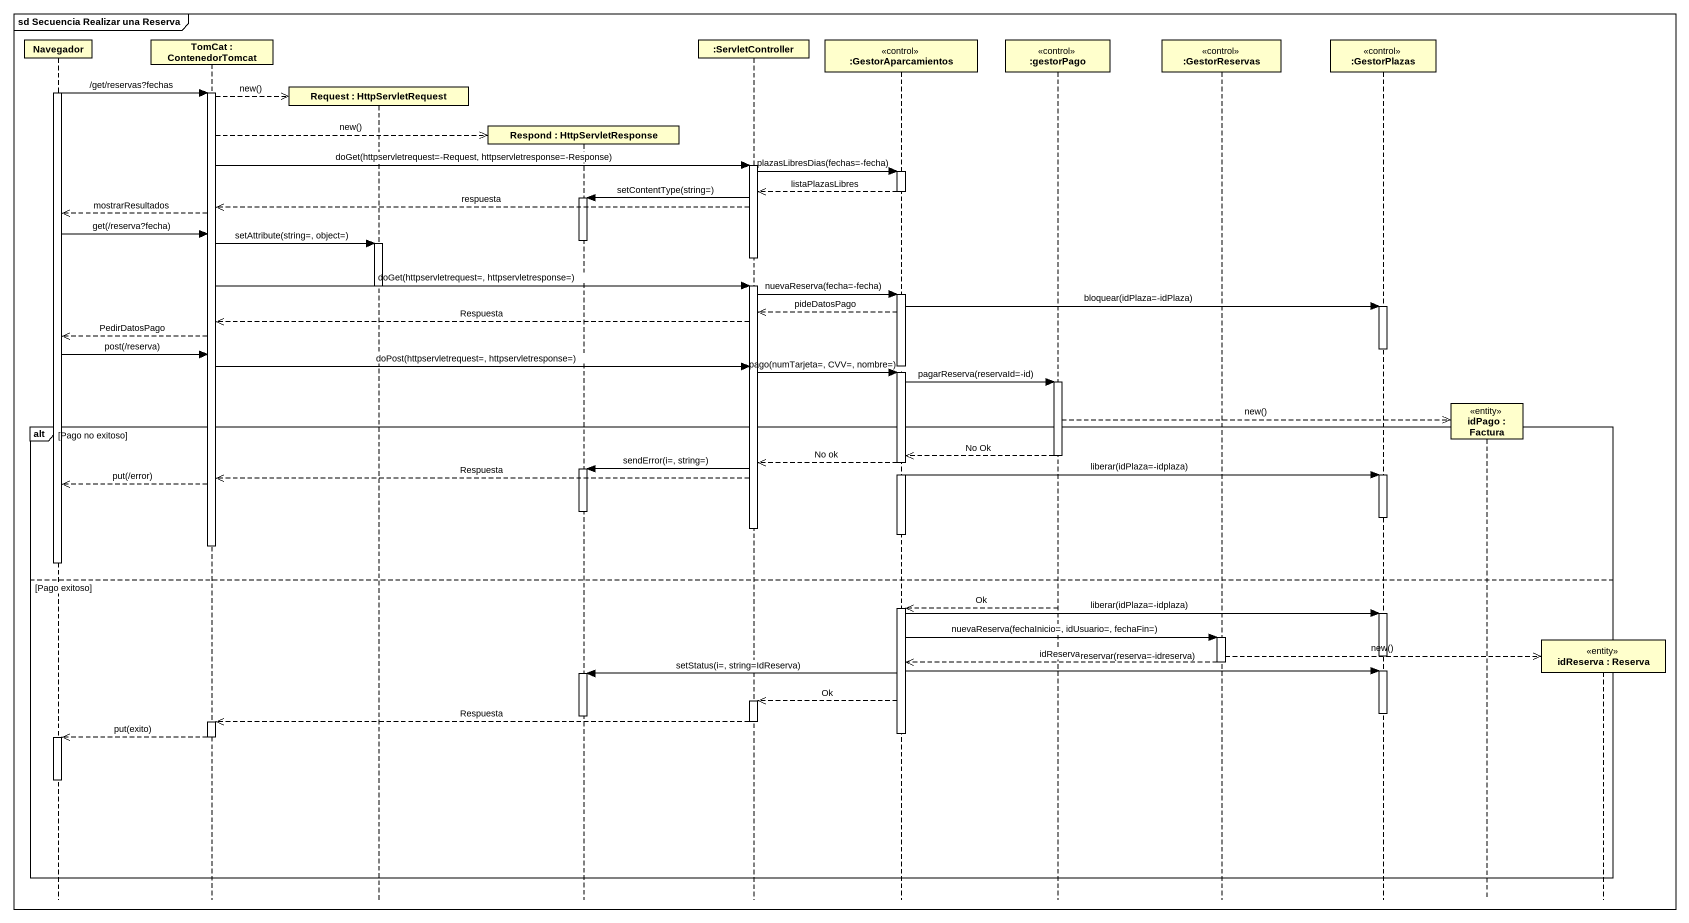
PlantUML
@startuml
mainframe sd Secuencia Realizar una Reserva
hide footbox
participant Navegador
participant "TomCat : ContenedorTomcat" as TomCat
participant "Request : HttpServletRequest" as Request
participant "Respond : HttpServletResponse" as Respond
participant ":ServletController" as ServletController
participant ":GestorAparcamientos" as GestorAparcamientos <<control>>
participant ":gestorPago" as gestorPago <<control>>
participant ":GestorReservas" as GestorReservas <<control>>
participant ":GestorPlazas" as GestorPlazas <<control>>
participant "idPago : Factura" as idPago <<entity>>
participant "idReserva : Reserva" as idReserva <<entity>>

activate Navegador
Navegador -> TomCat : /get/reservas?fechas
activate TomCat
TomCat -->> Request ** : new()
TomCat -->> Respond ** : new()
TomCat -> ServletController : doGet(httpservletrequest=-Request, httpservletresponse=-Response)
activate ServletController
ServletController -> GestorAparcamientos : plazasLibresDias(fechas=-fecha)
activate GestorAparcamientos
GestorAparcamientos -->> ServletController : listaPlazasLibres
deactivate GestorAparcamientos
ServletController -> Respond : setContentType(string=)
activate Respond
ServletController -->> TomCat : respuesta
TomCat -->> Navegador : mostrarResultados
Navegador -> TomCat : get(/reserva?fecha)
deactivate Respond
TomCat -> Request : setAttribute(string=, object=)
activate Request
deactivate ServletController
TomCat -> ServletController : doGet(httpservletrequest=, httpservletresponse=)
activate ServletController
deactivate Request
ServletController -> GestorAparcamientos : nuevaReserva(fecha=-fecha)
activate GestorAparcamientos
GestorAparcamientos -> GestorPlazas : bloquear(idPlaza=-idPlaza)
activate GestorPlazas
GestorAparcamientos -->> ServletController : pideDatosPago
ServletController -->> TomCat : Respuesta
TomCat -->> Navegador : PedirDatosPago
deactivate GestorPlazas
Navegador -> TomCat : post(/reserva)
TomCat -> ServletController : doPost(httpservletrequest=, httpservletresponse=)
deactivate GestorAparcamientos
ServletController -> GestorAparcamientos : pago(numTarjeta=, CVV=, nombre=)
activate GestorAparcamientos
GestorAparcamientos -> gestorPago : pagarReserva(reservaId=-id)
activate gestorPago
gestorPago -->> idPago ** : new()
alt Pago no exitoso
  gestorPago -->> GestorAparcamientos : No Ok
  deactivate gestorPago
  GestorAparcamientos -->> ServletController : No ok
  deactivate GestorAparcamientos
  ServletController -> Respond : sendError(i=, string=)
  activate Respond
  activate GestorAparcamientos
  GestorAparcamientos -> GestorPlazas : liberar(idPlaza=-idplaza)
  activate GestorPlazas
  ServletController -->> TomCat : Respuesta
  TomCat -->> Navegador : put(/error)
  deactivate Respond
  deactivate GestorPlazas
  deactivate ServletController
  deactivate GestorAparcamientos
  deactivate TomCat
  deactivate Navegador
else Pago exitoso
  gestorPago -->> GestorAparcamientos : Ok
  activate GestorAparcamientos
  GestorAparcamientos -> GestorPlazas : liberar(idPlaza=-idplaza)
  activate GestorPlazas
  GestorAparcamientos -> GestorReservas : nuevaReserva(fechaInicio=, idUsuario=, fechaFin=)
  activate GestorReservas
  GestorReservas -->> idReserva ** : new()
  deactivate GestorPlazas
  GestorReservas -->> GestorAparcamientos : idReserva
  deactivate GestorReservas
  GestorAparcamientos -> GestorPlazas : reservar(reserva=-idreserva)
  activate GestorPlazas
  GestorAparcamientos -> Respond : setStatus(i=, string=IdReserva)
  activate Respond
  GestorAparcamientos -->> ServletController : Ok
  activate ServletController
  deactivate GestorPlazas
  deactivate Respond
  ServletController -->> TomCat : Respuesta
  deactivate ServletController
  activate TomCat
  deactivate GestorAparcamientos
  TomCat -->> Navegador : put(exito)
  deactivate TomCat
  activate Navegador
  deactivate Navegador
end
@enduml
